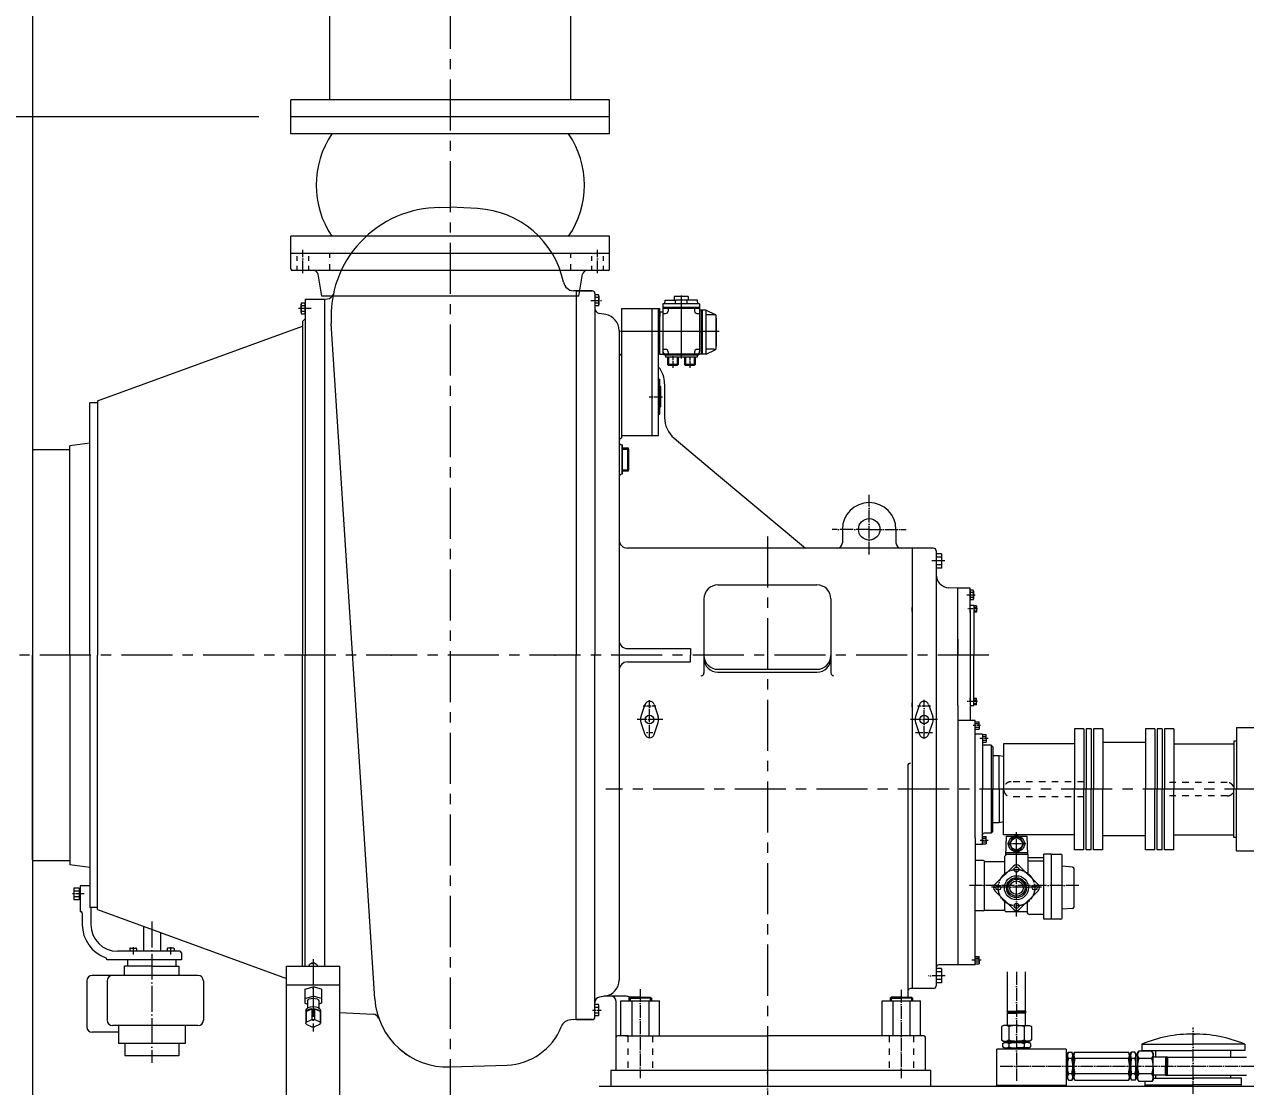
# Model space of a CAD drawing. Header units: millimetres. Extents: x 2 to 805233, y 2 to 613512.
# Drawn here: x 338268 to 396171, y 378218 to 428573 of the extents above; entities that cross this region are included whole.
import ezdxf

# ---------------------------------------------------------------- set-up
doc = ezdxf.new("R2010")
doc.units = ezdxf.units.MM
doc.header["$LTSCALE"] = 25.4
for name, pattern in [('ACAD_ISO04W100', [30, 24, -3, 0, -3]), ('CENTER', [50.8, 31.75, -6.35, 6.35, -6.35]), ('CHAIN', [0.7087, 0.4724, -0.0591, 0.1181, -0.0591]), ('EB_DASH', [6, 3, -3])]:
    doc.linetypes.add(name, pattern=pattern)
doc.layers.get('Defpoints').update_dxf_attribs({"lineweight": 5})
doc.layers.add('CAXA1', color=5, linetype='CENTER', lineweight=5)
doc.styles.add('Roman', font='arial.ttf')
doc.styles.get("Standard").update_dxf_attribs({"font": 'arial.ttf'})
doc.dimstyles.new('ISO-25', dxfattribs={"dimscale": 30, "dimtxt": 38.1, "dimasz": 38.1, "dimexe": 50.8, "dimexo": 50.8, "dimgap": 15.875, "dimtad": 1, "dimtih": 1, "dimtoh": 1, "dimdec": 1, "dimlfac": 0.03937, "dimdsep": 46, "dimtxsty": 'Standard', "dimcen": 63.5, "dimclrd": 7, "dimclre": 7, "dimclrt": 7, "dimadec": 0, "dimazin": 0, "dimtfac": 1, "dimtdec": 1, "dimtmove": 0, "dimatfit": 3, "dimfxl": 25.4, "dimlwd": 5, "dimlwe": 5, "dimarcsym": 0})

# ---------------------------------------------------------------- blocks, each defined once
blk = doc.blocks.new('*D6')
at = {"color": 7, "linetype": 'Continuous', "lineweight": 5, "transparency": 16777216}
for p, q in [((342776, 490232), (328902, 490232)), ((330426, 489089), (330426, 467094)), ((330426, 425335), (330426, 461950)), ((349380, 424192), (328902, 424192))]:
    blk.add_line(p, q, dxfattribs=at)
at = {"color": 7, "transparency": 16777216}
for points in [[(330235, 489089), (330616, 489089), (330426, 490232)], [(330235, 425335), (330616, 425335), (330426, 424192)]]:
    blk.add_solid(points, dxfattribs=at)
at = {"layer": 'Defpoints', "color": 0, "transparency": 16777216}
for p in [(344300, 490232), (330426, 424192), (350904, 424192)]:
    blk.add_point(p, dxfattribs=at)
at = {"color": 7, "lineweight": 5, "transparency": 16777216, "insert": (330426, 464522), "char_height": 4191, "attachment_point": 5, "style": 'Roman'}
blk.add_mtext('F', dxfattribs=at)

msp = doc.modelspace()

# ---------------------------------------------------------------- linework, layer by layer
at = {"color": 7, "lineweight": 5}
for p, q in [((338648.72, 441209.7), (338648.72, 365009.7)), ((352745.72, 425004.5), (352745.72, 429271.7)), ((364175.72, 425004.5), (364175.72, 429271.7)), ((366017.22, 425004.5), (350904.22, 425004.5)), ((350904.22, 424191.7), (350904.22, 425004.5)), ((366017.22, 424191.7), (366017.22, 425004.5)), ((366017.22, 424191.7), (350904.22, 424191.7)), ((350904.22, 423378.9), (350904.22, 424191.7)), ((366017.22, 424191.7), (350904.22, 424191.7)), ((366017.22, 423378.9), (366017.22, 424191.7)), ((366017.22, 423378.9), (350904.22, 423378.9)), ((357961.34, 419886.4), (358460.73, 419908.68)), ((359757.5, 419840.72), (358460.73, 419908.68)), ((366017.22, 418527.5), (350904.22, 418527.5)), ((350904.22, 417714.7), (350904.22, 418527.5)), ((366017.22, 417714.7), (366017.22, 418527.5)), ((366017.22, 417714.7), (350904.22, 417714.7)), ((350904.22, 416978.1), (350904.22, 417714.7)), ((365941.02, 417714.7), (350980.42, 417714.7)), ((366017.22, 416978.1), (366017.22, 417714.7)), ((365941.02, 416901.9), (350980.42, 416901.9)), ((352376.45, 415682.7), (352191.08, 416733.98)), ((364552.27, 415682.7), (364737.64, 416733.98)), ((364429.72, 415936.76), (364300.41, 415943.53)), ((364429.72, 415936.76), (364429.72, 398664.7)), ((364429.72, 415936.76), (365191.72, 415936.76)), ((365195.63, 415936.7), (364429.72, 415936.7)), ((365318.72, 415809.76), (365318.72, 398664.7)), ((365318.72, 415809.76), (365318.72, 415461.8)), ((365318.72, 415809.76), (365318.72, 415593.8)), ((365489.76, 415756.16), (365318.72, 415756.16)), ((351386.82, 414913.22), (351386.82, 415309.17)), ((351386.82, 415309.17), (351386.82, 414913.22)), ((351406.29, 415375.16), (351577.32, 415375.16)), ((351406.29, 415375.16), (351577.32, 415375.16)), ((351406.29, 415243.18), (351577.32, 415243.18)), ((351406.29, 415243.18), (351577.32, 415243.18)), ((351577.32, 415555.7), (352491.72, 415555.7)), ((351577.32, 415555.7), (351577.32, 398664.7)), ((351577.32, 414847.23), (351577.32, 415375.16)), ((351577.32, 414958.8), (351577.32, 415263.6)), ((364552.27, 415682.7), (352376.45, 415682.7)), ((352491.72, 415555.7), (352636.61, 415563.29)), ((352491.72, 415555.7), (352491.72, 383919.96)), ((365489.76, 415624.18), (365318.72, 415624.18)), ((365489.76, 415360.21), (365318.72, 415360.21)), ((365489.76, 415228.23), (365318.72, 415228.23)), ((365509.22, 415690.17), (365509.22, 415294.22)), ((368544.52, 415319.48), (368544.52, 413020.78)), ((370271.72, 415332.18), (368557.22, 415332.18)), ((368633.42, 415332.18), (368652.47, 415497.28)), ((368652.47, 415497.28), (369153.38, 415497.28)), ((369084.27, 415670), (369084.27, 415497.28)), ((369744.67, 415670), (369084.27, 415670)), ((369127.61, 415332.18), (369152.47, 415494.12)), ((369663.93, 415504.9), (369165.02, 415504.9)), ((370176.47, 415497.28), (369675.57, 415497.28)), ((369701.34, 415332.18), (369676.48, 415494.12)), ((369744.67, 415670), (369744.67, 415497.28)), ((370195.52, 415332.18), (370176.47, 415497.28)), ((370284.42, 415319.48), (370284.42, 413071.58)), ((351406.29, 414979.21), (351577.32, 414979.21)), ((351406.29, 414979.21), (351577.32, 414979.21)), ((351406.29, 414847.23), (351577.32, 414847.23)), ((351406.29, 414847.23), (351577.32, 414847.23)), ((351450.32, 414488.99), (351577.32, 414615.98)), ((352877.03, 414730.2), (352877.03, 414730.2)), ((365832.04, 414817.48), (365528.62, 414870.99)), ((366588.72, 410925.28), (366588.72, 415103.58)), ((366588.72, 415103.58), (368392.12, 415103.58)), ((368036.52, 409083.78), (368036.52, 415103.58)), ((368341.32, 410925.28), (368341.32, 415103.58)), ((368392.12, 414709.88), (368392.12, 415103.58)), ((368544.52, 414925.78), (368392.12, 414925.78)), ((368392.12, 414925.78), (368392.12, 414709.88)), ((368392.12, 412919.18), (368392.12, 414709.88)), ((370284.42, 415154.38), (368544.52, 415154.38)), ((370284.42, 415103.58), (368544.52, 415103.58)), ((368544.52, 414872.45), (368672.26, 414872.45)), ((368684.86, 415154.38), (368620.09, 415154.38)), ((368786.56, 415103.58), (368786.56, 414986.75)), ((368951.56, 415154.38), (368886.79, 415154.38)), ((369942.16, 415154.38), (369877.39, 415154.38)), ((370043.86, 415103.58), (370043.86, 414986.75)), ((370208.86, 415154.38), (370144.09, 415154.38)), ((370158.16, 414872.45), (370289.86, 414872.45)), ((370589.22, 415027.38), (370284.42, 415027.38)), ((370360.62, 415027.38), (370360.62, 412944.58)), ((370411.42, 415027.38), (370411.42, 412944.58)), ((370411.42, 414883.22), (370411.42, 414947.99)), ((370589.22, 415027.38), (371027.16, 414828.32)), ((370589.22, 412944.58), (370589.22, 415027.38)), ((370971.32, 414800.4), (370589.22, 414800.4)), ((371071.82, 413213.01), (371071.82, 414758.95)), ((371087.06, 414646.38), (371071.82, 414646.38)), ((371087.06, 413325.58), (371087.06, 414646.38)), ((341727.78, 410723.57), (351450.32, 414262.05)), ((351450.32, 414488.99), (351450.32, 398664.7)), ((351450.32, 414158.79), (351450.32, 414128.02)), ((354882.69, 382376.69), (352815.85, 414398.08)), ((366461.72, 414067.06), (366461.72, 406898.38)), ((368581.72, 412919.18), (368392.12, 412919.18)), ((368544.52, 413170.65), (368672.26, 413170.65)), ((368665.17, 412893.94), (368665.17, 412792.18)), ((370589.22, 412944.58), (368671.52, 412944.58)), ((370157.42, 412893.78), (368671.52, 412893.78)), ((368786.56, 413056.35), (368786.56, 412944.58)), ((370043.86, 413056.35), (370043.86, 412944.58)), ((370158.16, 413170.65), (370284.42, 413170.65)), ((370163.77, 412893.78), (370163.77, 412792.18)), ((370411.42, 413088.74), (370411.42, 413023.97)), ((370971.32, 413171.56), (370589.22, 413171.56)), ((370589.22, 412944.58), (371027.16, 413143.64)), ((371087.06, 413325.58), (371071.82, 413325.58)), ((366588.72, 412766.78), (366588.72, 412766.78)), ((370163.77, 412792.18), (368665.17, 412792.18)), ((368754.08, 412792.18), (368754.08, 412454.17)), ((368754.08, 412454.17), (368804.88, 412403.37)), ((369262.08, 412454.17), (368754.08, 412454.17)), ((369211.28, 412403.37), (368804.88, 412403.37)), ((369262.08, 412454.17), (369211.28, 412403.37)), ((369262.08, 412792.18), (369262.08, 412454.17)), ((369566.88, 412792.18), (369566.88, 412454.17)), ((369566.88, 412454.17), (369617.68, 412403.37)), ((370074.88, 412454.17), (369566.88, 412454.17)), ((370024.08, 412403.37), (369617.68, 412403.37)), ((370074.88, 412454.17), (370024.08, 412403.37)), ((370074.88, 412792.18), (370074.88, 412454.17)), ((368341.32, 411750.78), (368392.12, 411750.78)), ((368392.12, 410925.28), (368392.12, 411750.78)), ((368392.12, 411433.28), (368442.92, 411395.18)), ((368442.92, 410455.38), (368442.92, 411395.18)), ((368620.72, 411535.32), (368620.72, 409934.29)), ((341366.52, 409904.16), (341366.52, 410628.1)), ((341727.78, 410628.1), (341366.52, 410628.1)), ((341727.78, 410723.57), (341727.78, 398664.7)), ((366588.72, 408956.78), (366588.72, 410925.28)), ((368341.32, 409083.78), (368341.32, 410925.28)), ((368392.12, 410099.78), (368392.12, 410925.28)), ((368341.32, 410099.78), (368392.12, 410099.78)), ((368392.12, 410417.28), (368442.92, 410455.38)), ((341366.52, 398664.7), (341366.52, 409904.16)), ((366461.72, 408829.78), (366461.72, 408774.01)), ((366588.72, 409083.78), (368341.32, 409083.78)), ((369074.38, 408961.41), (371087.06, 407272.57)), ((338699.52, 408405.6), (338648.72, 408354.8)), ((338648.72, 408354.8), (338648.72, 398664.7)), ((340426.72, 408405.6), (338699.52, 408405.6)), ((341366.52, 408722.79), (340426.72, 408599.04)), ((340426.72, 398664.7), (340426.72, 408592.41)), ((366588.72, 408647.01), (366588.72, 407250.01)), ((366614.12, 408647.01), (366588.72, 408647.01)), ((366614.12, 408647.01), (366614.12, 407250.01)), ((366614.12, 408494.61), (366868.12, 408494.61)), ((366614.12, 408443.81), (366868.12, 408443.81)), ((366868.12, 408443.81), (366868.12, 407453.21)), ((366918.92, 408443.81), (366918.92, 407453.21)), ((366461.72, 407123.01), (366461.72, 383262.33)), ((366614.12, 407250.01), (366588.72, 407250.01)), ((366614.12, 407453.21), (366868.12, 407453.21)), ((366614.12, 407402.41), (366868.12, 407402.41)), ((371087.06, 407272.57), (375297.96, 403739.22)), ((377053.52, 404633.7), (377053.52, 403998.7)), ((379593.52, 404633.7), (379593.52, 403998.7)), ((379593.52, 404633.7), (379593.52, 403998.7)), ((381371.52, 403744.7), (366868.12, 403744.7)), ((380355.52, 403744.7), (380355.52, 382865.9)), ((381498.52, 403617.7), (381498.52, 392314.7)), ((381498.52, 403564.16), (381498.52, 403036.23)), ((381752.52, 403475.46), (381498.52, 403475.46)), ((381752.52, 403319.34), (381498.52, 403319.34)), ((381752.52, 403475.46), (381752.52, 402794.74)), ((381752.52, 402794.74), (381496.45, 402794.74)), ((381752.52, 402950.85), (381498.52, 402950.85)), ((371148.02, 402000.89), (375847.02, 402000.89)), ((382527.22, 401839.7), (382100.29, 401862.07)), ((370487.62, 401340.49), (370487.62, 397825.29)), ((376507.42, 401340.49), (376507.42, 397825.29)), ((383111.2, 401839.7), (382527.22, 401839.7)), ((382527.22, 396283.96), (382527.22, 401839.7)), ((383111.2, 400786.02), (383111.2, 401839.7)), ((383111.2, 400786.02), (383111.2, 401776.2)), ((383111.2, 401756.83), (383111.2, 401287.56)), ((383255.24, 401756.83), (383111.2, 401756.83)), ((383111.2, 401649.2), (383111.2, 401395.2)), ((383255.24, 401639.51), (383111.2, 401639.51)), ((383255.24, 401404.88), (383111.2, 401404.88)), ((383255.24, 401287.56), (383111.2, 401287.56)), ((383273.76, 401698.17), (383273.76, 401346.22)), ((380355.32, 401115.8), (380355.29, 400925.3)), ((380355.32, 400734.8), (380355.29, 400925.3)), ((383111.2, 401065.42), (383111.2, 401192.07)), ((383111.2, 401039.67), (383289, 401039.67)), ((383111.2, 400684.07), (383111.2, 400786.02)), ((383111.2, 400786.02), (383111.2, 400684.07)), ((383111.2, 400704.56), (383111.2, 395591.3)), ((383111.2, 400704.56), (383111.2, 395591.3)), ((383289, 401039.67), (383289, 398664.7)), ((383416, 401014.27), (383289, 401014.27)), ((383289, 400946.66), (383416, 400946.66)), ((383289, 400777.07), (383416, 400777.07)), ((383416, 400709.47), (383289, 400709.47)), ((383416, 401014.27), (383416, 400709.47)), ((366868.12, 398982.2), (369857.85, 398982.2)), ((369857.85, 398982.2), (369857.85, 398664.7)), ((382527.22, 399426.7), (382527.22, 398664.7)), ((338648.72, 388974.6), (338648.72, 398664.7)), ((339513.88, 398664.7), (339513.88, 398664.78)), ((340426.72, 398664.7), (340426.72, 388730.35)), ((341366.51, 398664.7), (341366.53, 387196.63)), ((341727.78, 386605.82), (341727.78, 398664.7)), ((351450.32, 383919.96), (351450.32, 398664.7)), ((351577.32, 383919.96), (351577.32, 398664.7)), ((364429.72, 381392.64), (364429.72, 398664.7)), ((365318.72, 381519.64), (365318.72, 398664.7)), ((369857.85, 398347.2), (369857.85, 398664.7)), ((382527.22, 397902.7), (382527.22, 398664.7)), ((383289, 396289.73), (383289, 398664.7)), ((366868.12, 398347.2), (369857.85, 398347.2)), ((371148.02, 398000.92), (375847.02, 398000.92)), ((371148.02, 397861.12), (375847.02, 397861.12)), ((383111.2, 396645.33), (383111.2, 396543.37)), ((383111.2, 396543.37), (383111.2, 396645.33)), ((367692.95, 396324.85), (367500.43, 395754.87)), ((368126.1, 396324.85), (368318.62, 395754.87)), ((380355.32, 396594.6), (380355.29, 396404.09)), ((380355.32, 396213.59), (380355.29, 396404.09)), ((380710.45, 396324.85), (380517.93, 395754.87)), ((381143.6, 396324.85), (381336.12, 395754.87)), ((382527.22, 396283.96), (382527.22, 392314.7)), ((383111.2, 396289.73), (383289, 396289.73)), ((383111.2, 396263.97), (383111.2, 396137.33)), ((383416, 396619.93), (383289, 396619.93)), ((383289, 396552.32), (383416, 396552.32)), ((383289, 396382.73), (383416, 396382.73)), ((383416, 396315.13), (383289, 396315.13)), ((383416, 396315.13), (383416, 396619.93)), ((367500.43, 395478.52), (367692.95, 394908.54)), ((368126.1, 394908.54), (368318.62, 395478.52)), ((380517.93, 395478.52), (380710.45, 394908.54)), ((381143.6, 394908.54), (381336.12, 395478.52)), ((382527.22, 395591.3), (383111.2, 395591.3)), ((383352.82, 395565.9), (382527.22, 395565.9)), ((383352.82, 392314.7), (383352.82, 395565.9)), ((383352.82, 395515.1), (383530.62, 395515.1)), ((383530.62, 395337.3), (383530.62, 395515.1)), ((383352.82, 395423.8), (383530.62, 395423.8)), ((383352.82, 395250.79), (383530.62, 395250.79)), ((383352.82, 395159.5), (383530.62, 395159.5)), ((383695.91, 394930.86), (383352.82, 394930.86)), ((383530.62, 395337.3), (383530.62, 395159.5)), ((383695.91, 394930.86), (383695.91, 392314.7)), ((383695.91, 394905.46), (383873.71, 394905.46)), ((383873.71, 394727.66), (383873.71, 394905.46)), ((388064.67, 395184.9), (388064.67, 392314.7)), ((388509.17, 395184.9), (388064.67, 395184.9)), ((388509.17, 395184.9), (388509.17, 392314.7)), ((388610.77, 395184.9), (388610.77, 392314.7)), ((388852.07, 395184.9), (388610.77, 395184.9)), ((388852.07, 395184.9), (388852.07, 392314.7)), ((388953.67, 395184.9), (388953.67, 392314.7)), ((389398.17, 395184.9), (388953.67, 395184.9)), ((389398.17, 395184.9), (389398.17, 392314.7)), ((391430.17, 395184.9), (391430.17, 392314.7)), ((391874.67, 395184.9), (391430.17, 395184.9)), ((391874.67, 395184.9), (391874.67, 392314.7)), ((391976.27, 395184.9), (391976.27, 392314.7)), ((392217.57, 395184.9), (391976.27, 395184.9)), ((392217.57, 395184.9), (392217.57, 392314.7)), ((392319.17, 395184.9), (392319.17, 392314.7)), ((392763.67, 395184.9), (392319.17, 395184.9)), ((392763.67, 395184.9), (392763.67, 392314.7)), ((395748.17, 395235.7), (395748.17, 392314.7)), ((395748.17, 395235.7), (397145.17, 395235.7)), ((383695.91, 394814.17), (383873.71, 394814.17)), ((383695.91, 394641.16), (383873.71, 394641.16)), ((383695.91, 394549.86), (383873.71, 394549.86)), ((384114.97, 394397.46), (383772.11, 394397.46)), ((383873.71, 394727.66), (383873.71, 394549.86)), ((384114.97, 394397.46), (384191.17, 394321.26)), ((384114.97, 394397.46), (384114.97, 390231.93)), ((384191.17, 394321.26), (384191.17, 392314.7)), ((384699.17, 394473.7), (384699.17, 392314.7)), ((388064.67, 394473.7), (384699.17, 394473.7)), ((391430.17, 394525.81), (389398.17, 394525.81)), ((392763.67, 394473.7), (395621.17, 394473.7)), ((395621.17, 394600.7), (395621.17, 392314.7)), ((395748.17, 394600.7), (395621.17, 394600.7)), ((384483.09, 393902.2), (384191.17, 393902.2)), ((384699.17, 393864.1), (384483.09, 393902.2)), ((384483.09, 392314.7), (384483.09, 393902.2)), ((380152.32, 393421.01), (380152.32, 382459.5)), ((381498.52, 392314.7), (381498.52, 382992.9)), ((382527.22, 392314.7), (382527.22, 383983.5)), ((383352.82, 390003.33), (383352.82, 392314.7)), ((383695.91, 389698.53), (383695.91, 392314.7)), ((384191.17, 390308.13), (384191.17, 392314.7)), ((384483.09, 392314.7), (384483.09, 390727.2)), ((384699.17, 390155.7), (384699.17, 392314.7)), ((388064.67, 389444.5), (388064.67, 392314.7)), ((388509.17, 389444.5), (388509.17, 392314.7)), ((388610.77, 389444.5), (388610.77, 392314.7)), ((388852.07, 389444.5), (388852.07, 392314.7)), ((388953.67, 389444.5), (388953.67, 392314.7)), ((389398.17, 389444.5), (389398.17, 392314.7)), ((391430.17, 389444.5), (391430.17, 392314.7)), ((391874.67, 389444.5), (391874.67, 392314.7)), ((391976.27, 389444.5), (391976.27, 392314.7)), ((392217.57, 389444.5), (392217.57, 392314.7)), ((392319.17, 389444.5), (392319.17, 392314.7)), ((392763.67, 389444.5), (392763.67, 392314.7)), ((395621.17, 390028.7), (395621.17, 392314.7)), ((395748.17, 389393.7), (395748.17, 392314.7)), ((384114.97, 390231.93), (384191.17, 390308.13)), ((384483.09, 390727.2), (384191.17, 390727.2)), ((384699.17, 390765.3), (384483.09, 390727.2)), ((383352.82, 390003.33), (383352.82, 387742.7)), ((383352.82, 390003.33), (383352.82, 389114.3)), ((383695.91, 389698.53), (383352.82, 389698.53)), ((383695.91, 389698.53), (383352.82, 389698.53)), ((383695.91, 390079.53), (383873.71, 390079.53)), ((383695.91, 389988.23), (383873.71, 389988.23)), ((383695.91, 389815.23), (383873.71, 389815.23)), ((383695.91, 389723.93), (383873.71, 389723.93)), ((384114.97, 390231.93), (383772.11, 390231.93)), ((383873.71, 389901.73), (383873.71, 390079.53)), ((383873.71, 389901.73), (383873.71, 389723.93)), ((388064.67, 390155.7), (384699.17, 390155.7)), ((384817.46, 390082.42), (384785.16, 389161.96)), ((384817.46, 390082.42), (385178.63, 390082.42)), ((385132.65, 390029.08), (384956.67, 389724.28)), ((384956.67, 389724.28), (385132.65, 389419.48)), ((385484.6, 390029.08), (385132.65, 390029.08)), ((385438.61, 390082.42), (385799.78, 390082.42)), ((385660.57, 389724.28), (385484.6, 390029.08)), ((385484.6, 389419.48), (385660.57, 389724.28)), ((385799.78, 390082.42), (385830.18, 389216.28)), ((391430.17, 390103.59), (389398.17, 390103.59)), ((392763.67, 390155.7), (395621.17, 390155.7)), ((395748.17, 390028.7), (395621.17, 390028.7)), ((384750.18, 388255.55), (384750.18, 389147.47)), ((385827.5, 389292.57), (384789.74, 389292.57)), ((385867.07, 389216.28), (384789.74, 389216.28)), ((385132.65, 389419.48), (385484.6, 389419.48)), ((385867.07, 388255.55), (385867.07, 389216.28)), ((386605.7, 386155.63), (386605.7, 389231.57)), ((386972.47, 389231.57), (386605.7, 389231.57)), ((386972.47, 389231.57), (387418.5, 389231.57)), ((386972.47, 386155.63), (386972.47, 389231.57)), ((387469.3, 386206.43), (387469.3, 389180.77)), ((388509.17, 389444.5), (388064.67, 389444.5)), ((388852.07, 389444.5), (388610.77, 389444.5)), ((389398.17, 389444.5), (388953.67, 389444.5)), ((391874.67, 389444.5), (391430.17, 389444.5)), ((392217.57, 389444.5), (391976.27, 389444.5)), ((392763.67, 389444.5), (392319.17, 389444.5)), ((395748.17, 389393.7), (397145.17, 389393.7)), ((338699.52, 388923.8), (338648.72, 388974.6)), ((340426.72, 388923.8), (338699.52, 388923.8)), ((341366.52, 388606.6), (340426.72, 388730.35)), ((383733.82, 388936.88), (383352.82, 388936.88)), ((383784.62, 388886.08), (384750.18, 388886.08)), ((383784.62, 386600.08), (383784.62, 388886.08)), ((384284.87, 387790.24), (385164.94, 388670.31)), ((385452.31, 388670.31), (386332.37, 387790.24)), ((385867.07, 389081.91), (386605.7, 389081.91)), ((386605.7, 388910.32), (385867.07, 388910.32)), ((387968.06, 388626.72), (387469.3, 388660.43)), ((388039.12, 386737.34), (388039.12, 388550.7)), ((383784.62, 386600.08), (383784.62, 388174.53)), ((340604.52, 387628.42), (340604.52, 387069.62)), ((340858.52, 387628.42), (340604.52, 387628.42)), ((340858.52, 387485.29), (340604.52, 387485.29)), ((340858.52, 387628.42), (340858.52, 387069.62)), ((340858.52, 387593.22), (340909.32, 387593.22)), ((340909.32, 387335.63), (340858.52, 387380.74)), ((340909.33, 387730.04), (340909.32, 386510.8)), ((341366.52, 387730.03), (340909.32, 387730.04)), ((383352.82, 383983.5), (383352.82, 387742.7)), ((385164.94, 386622.81), (384284.87, 387502.88)), ((385452.31, 386622.81), (386332.37, 387502.88)), ((340858.52, 387212.75), (340604.52, 387212.75)), ((340858.52, 387069.62), (340604.52, 387069.62)), ((340909.32, 387316.35), (340858.52, 387361.47)), ((340858.52, 387104.81), (340909.32, 387104.81)), ((341366.53, 387196.63), (341366.52, 386701.3)), ((384750.18, 386577.22), (384750.18, 387037.57)), ((385811.88, 386982.39), (385811.88, 386501.02)), ((340909.32, 386510.8), (340909.32, 386510.8)), ((340909.32, 386510.8), (340934.72, 386510.8)), ((341010.92, 386434.6), (341010.92, 385901.2)), ((341727.78, 386701.3), (341366.52, 386701.3)), ((341417.32, 386701.3), (341417.32, 385901.2)), ((341727.78, 386605.82), (350688.32, 383344.67)), ((383733.82, 386549.28), (383352.82, 386549.28)), ((383733.82, 386549.28), (383352.82, 386549.28)), ((383784.62, 386587.38), (384689.03, 386587.38)), ((385811.88, 386501.02), (384826.38, 386501.02)), ((386605.7, 386374.02), (385938.88, 386374.02)), ((387968.06, 386661.32), (387469.3, 386627.61)), ((343906.52, 385812.88), (343906.52, 384631.2)), ((386972.47, 386155.63), (386605.7, 386155.63)), ((387418.5, 386155.63), (386972.47, 386155.63)), ((344719.32, 385517.06), (344719.32, 384631.2)), ((343423.92, 384631.2), (342687.32, 384631.2)), ((343265.17, 384758.2), (343265.17, 384631.2)), ((343290.57, 384783.6), (343557.27, 384783.6)), ((344312.92, 384631.2), (343423.92, 384631.2)), ((343582.67, 384758.2), (343582.67, 384631.2)), ((345201.92, 384631.2), (344312.92, 384631.2)), ((345043.17, 384758.2), (345043.17, 384631.2)), ((345335.27, 384783.6), (345068.57, 384783.6)), ((345633.69, 384631.2), (345201.92, 384631.2)), ((345360.67, 384758.2), (345360.67, 384631.2)), ((345709.89, 384555), (345709.89, 384224.8)), ((342179.32, 384248.83), (342179.32, 384224.8)), ((344312.92, 384224.8), (342179.32, 384224.8)), ((343017.52, 383488.2), (343017.52, 383920)), ((344312.92, 383920), (343017.52, 383920)), ((343169.92, 383920), (343169.92, 384224.8)), ((345709.89, 384224.8), (344312.92, 384224.8)), ((344312.92, 383920), (345608.32, 383920)), ((345455.92, 383920), (345455.92, 384224.8)), ((345608.32, 383488.2), (345608.32, 383920)), ((350688.32, 372375.7), (350688.32, 383919.96)), ((350688.32, 383919.96), (353228.32, 383919.96)), ((351767.82, 383967.76), (351767.82, 383919.96)), ((352148.82, 383967.76), (352148.82, 383919.96)), ((353228.32, 372375.7), (353228.32, 383919.96)), ((383352.82, 383983.5), (381625.52, 383983.5)), ((383352.82, 384389.9), (383530.62, 384389.9)), ((383352.82, 384298.6), (383530.62, 384298.6)), ((383352.82, 384125.59), (383530.62, 384125.59)), ((383352.82, 384034.3), (383530.62, 384034.3)), ((383530.62, 384212.1), (383530.62, 384389.9)), ((383530.62, 384212.1), (383530.62, 384034.3)), ((346497.32, 383488.2), (341480.82, 383488.2)), ((381752.52, 383815.86), (381498.52, 383815.86)), ((381752.52, 383659.74), (381498.52, 383659.74)), ((381752.52, 383815.86), (381752.52, 383135.14)), ((384877.71, 381798.41), (384877.67, 383655.75)), ((385739.76, 381798.42), (385739.76, 383655.76)), ((341226.82, 383234.2), (341226.82, 381043.31)), ((342188.45, 383234.2), (342188.45, 381362.06)), ((346751.32, 383234.2), (346751.32, 381362.06)), ((350688.32, 383040.08), (353228.32, 383040.08)), ((351562.34, 382836.88), (351958.32, 382951.18)), ((351562.34, 382836.88), (351562.34, 382168.34)), ((352354.31, 382836.88), (351958.32, 382951.18)), ((351958.32, 382951.18), (351958.32, 382511.24)), ((352354.31, 382836.88), (352354.31, 382168.34)), ((381371.52, 382865.9), (380279.32, 382865.9)), ((381752.52, 383135.14), (381496.45, 383135.14)), ((381752.52, 383291.25), (381498.52, 383291.25)), ((351562.34, 382396.94), (351958.32, 382511.24)), ((351562.34, 382168.34), (351696.51, 382129.61)), ((351696.51, 382282.64), (351696.51, 381953.41)), ((352354.31, 382396.94), (351958.32, 382511.24)), ((352220.14, 382282.64), (352220.14, 381953.41)), ((352354.31, 382168.34), (352220.14, 382129.61)), ((365832.04, 382511.91), (365528.62, 382458.41)), ((365822.9, 382510.3), (365528.62, 382458.41)), ((366766.52, 382510.3), (365822.9, 382510.3)), ((366322.02, 378979.7), (366322.02, 382256.3)), ((366550.62, 382281.7), (368379.42, 382281.7)), ((366550.62, 380630.7), (366550.62, 382281.7)), ((366990.04, 382459.5), (366931.62, 382412.76)), ((366931.62, 382412.76), (366931.62, 382281.7)), ((366931.62, 382412.76), (367465.02, 382412.76)), ((367465.02, 382459.5), (366990.04, 382459.5)), ((366990.04, 382412.76), (366990.04, 382281.7)), ((367061.73, 382281.7), (367061.73, 380630.7)), ((367465.02, 382459.5), (367940, 382459.5)), ((367998.42, 382412.76), (367465.02, 382412.76)), ((367868.32, 382281.7), (367868.32, 380630.7)), ((367940, 382459.5), (367998.42, 382412.76)), ((367940, 382412.76), (367940, 382281.7)), ((367998.42, 382412.76), (367998.42, 382281.7)), ((368379.42, 380630.7), (368379.42, 382281.7)), ((378933.12, 382281.7), (380761.92, 382281.7)), ((378933.12, 380630.7), (378933.12, 382281.7)), ((379372.54, 382459.5), (379314.12, 382412.76)), ((379314.12, 382412.76), (379314.12, 382281.7)), ((379314.12, 382412.76), (379847.52, 382412.76)), ((379847.52, 382459.5), (379372.54, 382459.5)), ((379372.54, 382412.76), (379372.54, 382281.7)), ((379444.23, 382281.7), (379444.23, 380630.7)), ((379847.52, 382459.5), (380322.5, 382459.5)), ((380380.92, 382412.76), (379847.52, 382412.76)), ((380250.82, 382281.7), (380250.82, 380630.7)), ((380322.5, 382459.5), (380380.92, 382412.76)), ((380322.5, 382412.76), (380322.5, 382281.7)), ((380380.92, 382412.76), (380380.92, 382281.7)), ((380761.92, 380630.7), (380761.92, 382281.7)), ((351615.42, 381842.7), (351615.42, 381226.78)), ((351627.26, 381777.37), (351901.43, 381901.79)), ((351627.26, 381777.37), (351627.26, 381271.44)), ((351901.43, 381901.79), (351901.43, 381395.85)), ((352015.22, 381901.79), (352015.22, 381395.85)), ((352289.39, 381777.37), (352015.22, 381901.79)), ((352289.39, 381777.37), (352289.39, 381271.44)), ((352301.22, 381842.7), (352301.22, 381226.78)), ((353228.32, 381735.09), (354801.81, 381652.63)), ((365489.76, 382101.16), (365318.72, 382101.16)), ((365489.76, 381969.18), (365318.72, 381969.18)), ((365318.72, 381519.64), (365318.72, 381867.6)), ((365318.72, 381519.64), (365318.72, 381735.6)), ((365489.76, 381705.21), (365318.72, 381705.21)), ((365509.22, 381639.22), (365509.22, 382035.17)), ((384877.71, 381798.41), (385308.74, 381798.42)), ((384964.36, 381748.28), (384877.71, 381798.41)), ((384964.36, 381748.29), (384877.71, 381698.17)), ((384878.01, 381114.12), (384877.71, 381698.21)), ((384877.71, 381698.17), (384877.71, 381698.21)), ((384877.71, 381698.17), (385308.73, 381698.17)), ((384964.36, 381748.29), (385308.74, 381748.3)), ((384964.36, 381748.28), (385308.74, 381748.3)), ((385653.12, 381748.3), (385308.73, 381748.3)), ((385653.12, 381748.29), (385308.73, 381748.3)), ((385739.76, 381798.42), (385308.74, 381798.42)), ((385739.76, 381698.17), (385308.75, 381698.17)), ((385653.12, 381748.29), (385739.76, 381798.42)), ((385653.12, 381748.3), (385739.76, 381698.17)), ((385739.48, 381114.13), (385739.76, 381698.21)), ((385739.76, 381698.17), (385739.76, 381698.21)), ((346497.32, 381108.06), (342442.45, 381108.06)), ((342732.33, 381108.06), (342732.33, 380256.82)), ((345893.52, 381108.06), (345893.52, 380256.82)), ((351627.26, 381271.44), (351901.43, 381395.85)), ((351627.26, 381182.12), (351901.43, 381057.71)), ((352289.39, 381271.44), (352015.22, 381395.85)), ((352289.39, 381182.12), (352015.22, 381057.71)), ((364429.72, 381392.64), (364169.2, 381378.98)), ((365195.63, 381392.7), (364429.72, 381392.7)), ((364429.72, 381392.64), (365191.72, 381392.64)), ((365489.76, 381573.23), (365318.72, 381573.23)), ((384590.89, 381058.77), (384590.34, 380433.37)), ((384590.89, 381058.77), (384590.34, 380433.37)), ((384687.24, 381114.29), (384590.89, 381058.77)), ((384687.24, 381114.29), (384590.89, 381058.77)), ((385309.75, 381113.74), (384687.24, 381114.29)), ((385309.75, 381113.74), (384687.24, 381114.29)), ((384950.3, 381058.46), (384949.75, 380433.06)), ((384950.3, 381058.46), (384949.75, 380433.06)), ((385307.73, 381113.74), (385930.25, 381114.3)), ((385307.73, 381113.74), (385930.25, 381114.3)), ((385667.19, 381058.46), (385667.75, 380433.06)), ((385667.19, 381058.46), (385667.75, 380433.06)), ((385930.25, 381114.3), (386026.6, 381058.79)), ((385930.25, 381114.3), (386026.6, 381058.79)), ((386026.6, 381058.79), (386027.16, 380433.39)), ((386026.6, 381058.79), (386027.16, 380433.39)), ((342732.33, 380789.31), (341480.82, 380789.31)), ((366893.52, 380630.7), (366398.22, 380630.7)), ((366766.52, 380630.7), (373497.52, 380630.7)), ((380634.68, 380630.7), (373497.52, 380630.7)), ((380914.32, 380630.7), (380406.32, 380630.7)), ((380990.52, 378979.7), (380990.52, 380554.5)), ((393690.77, 380706.9), (393775.56, 380706.9)), ((345893.52, 380256.82), (342732.33, 380256.82)), ((343036.17, 380256.82), (343036.17, 379678.2)), ((345589.68, 380256.82), (345589.68, 379678.2)), ((387670.97, 379995.7), (384368.97, 379995.7)), ((384368.97, 378217.7), (384368.97, 379995.7)), ((384617.78, 380416.53), (384686.59, 380377.69)), ((384640.96, 380252.16), (384724.82, 380300.48)), ((384640.96, 380252.16), (384640.96, 380094.8)), ((384724.82, 380046.48), (384640.96, 380094.8)), ((384686.59, 380377.69), (385309.11, 380377.14)), ((384686.59, 380377.69), (385309.11, 380377.14)), ((384724.82, 380300.48), (385308.72, 380300.5)), ((384724.82, 380046.48), (385308.73, 380046.5)), ((384775.35, 379995.69), (384775.35, 380046.49)), ((384813.81, 380377.58), (384813.72, 380300.49)), ((384813.81, 380377.58), (384813.72, 380300.49)), ((384949.57, 380249.88), (384949.57, 380097.1)), ((385930.91, 380377.7), (385308.39, 380377.14)), ((385930.91, 380377.7), (385308.39, 380377.14)), ((385892.69, 380300.5), (385308.78, 380300.5)), ((385892.69, 380046.5), (385308.78, 380046.5)), ((385667.94, 380249.89), (385667.94, 380097.11)), ((385803.69, 380377.59), (385803.78, 380300.5)), ((385803.69, 380377.59), (385803.78, 380300.5)), ((385842.16, 379995.7), (385842.16, 380046.5)), ((385976.55, 380252.18), (385892.69, 380300.5)), ((385892.69, 380046.5), (385976.55, 380094.82)), ((385999.73, 380416.55), (385930.91, 380377.7)), ((385976.55, 380252.18), (385976.55, 380094.82)), ((387670.97, 379995.7), (387670.97, 378230.4)), ((387721.77, 379767.01), (387770.16, 379850.83)), ((387770.16, 379850.83), (387927.38, 379850.83)), ((387975.77, 379767.01), (387927.38, 379850.83)), ((388026.57, 379767.01), (388074.96, 379850.83)), ((388074.96, 379850.83), (390620.49, 379850.83)), ((390668.88, 379767.01), (390620.49, 379850.83)), ((390719.68, 379767.01), (390768.07, 379850.83)), ((390925.29, 379850.83), (390768.07, 379850.83)), ((390973.68, 379767.01), (390925.29, 379850.83)), ((391049.88, 379805.33), (391105.48, 379901.63)), ((391730.88, 379901.63), (391105.48, 379901.63)), ((391249.28, 380230.87), (391249.28, 379920.62)), ((391249.28, 380230.87), (393690.77, 380230.87)), ((391249.28, 379920.62), (393690.77, 379920.62)), ((391786.48, 379805.33), (391730.88, 379901.63)), ((391912.77, 379614.7), (391912.77, 379920.62)), ((396132.26, 380230.87), (393690.77, 380230.87)), ((396132.26, 379920.62), (393690.77, 379920.62)), ((395468.77, 379614.7), (395468.77, 379920.62)), ((396132.26, 380230.87), (396132.26, 379920.62)), ((345589.68, 379678.2), (343036.17, 379678.2)), ((387670.97, 379716.12), (387721.77, 379716.12)), ((387721.77, 379182.72), (387721.77, 379767.01)), ((387927.38, 379542.22), (387770.16, 379542.22)), ((387975.06, 379716.12), (388026.57, 379716.12)), ((387975.77, 379182.72), (387975.77, 379767.01)), ((387975.77, 379678.11), (387975.77, 379767.01)), ((387975.77, 379767.01), (387975.77, 379182.81)), ((387975.77, 379182.72), (387975.77, 379767.01)), ((388026.57, 379182.81), (388026.57, 379767.01)), ((388026.57, 379767.01), (388026.57, 379601.91)), ((388026.57, 379182.72), (388026.57, 379767.01)), ((390620.49, 379542.22), (388074.96, 379542.22)), ((390668.88, 379182.72), (390668.88, 379767.01)), ((390668.88, 379767.01), (390668.88, 379182.81)), ((390668.88, 379678.11), (390668.88, 379767.01)), ((390668.88, 379716.12), (390720.39, 379716.12)), ((390668.88, 379182.72), (390668.88, 379716.12)), ((390719.68, 379767.01), (390719.68, 379601.91)), ((390719.68, 379182.81), (390719.68, 379767.01)), ((390925.29, 379542.22), (390768.07, 379542.22)), ((390973.68, 379182.72), (390973.68, 379767.01)), ((390973.68, 379678.11), (390973.68, 379767.01)), ((390973.68, 379767.01), (390973.68, 379182.81)), ((391049.88, 379678.11), (390973.68, 379678.11)), ((391049.88, 379678.11), (391049.88, 379805.33)), ((391049.88, 379805.33), (391049.88, 379182.81)), ((391730.88, 379542.22), (391105.48, 379542.22)), ((391786.48, 379805.33), (391786.48, 379614.61)), ((391786.48, 379182.81), (391786.48, 379805.33)), ((392370.15, 379614.7), (391786.48, 379614.7)), ((392421.48, 379525.8), (392370.15, 379614.7)), ((392370.15, 379614.7), (392370.15, 379182.99)), ((392421.48, 379525.8), (392472.81, 379614.7)), ((392421.48, 379183.16), (392421.48, 379525.8)), ((392472.81, 379614.7), (396209.38, 379614.7)), ((392472.81, 379614.7), (392472.81, 379182.99)), ((358460.72, 379147.27), (361151.69, 379238.49)), ((358460.72, 379147.27), (361151.69, 379238.49)), ((381244.52, 378979.7), (366068.02, 378979.7)), ((366068.02, 378979.7), (366068.02, 378217.7)), ((380990.52, 378979.7), (366322.02, 378979.7)), ((381244.52, 378217.7), (381244.52, 378979.7)), ((387721.77, 379183.07), (387721.77, 378598.78)), ((387927.38, 378823.57), (387770.16, 378823.57)), ((387975.77, 379183.07), (387975.77, 378598.78)), ((387975.77, 379183.07), (387975.77, 378598.78)), ((387975.77, 378598.78), (387975.77, 379182.98)), ((387975.77, 378687.68), (387975.77, 378598.78)), ((388026.57, 379183.07), (388026.57, 378598.78)), ((388026.57, 379182.98), (388026.57, 378598.78)), ((388026.57, 378598.78), (388026.57, 378763.88)), ((390620.49, 378823.57), (388074.96, 378823.57)), ((390668.88, 379183.07), (390668.88, 378598.78)), ((390668.88, 379183.07), (390668.88, 378649.67)), ((390668.88, 378598.78), (390668.88, 379182.98)), ((390668.88, 378687.68), (390668.88, 378598.78)), ((390719.68, 379182.98), (390719.68, 378598.78)), ((390719.68, 378598.78), (390719.68, 378763.88)), ((390925.29, 378823.57), (390768.07, 378823.57)), ((390973.68, 379183.07), (390973.68, 378598.78)), ((390973.68, 378598.78), (390973.68, 379182.98)), ((391049.88, 378687.68), (390973.68, 378687.68)), ((390973.68, 378687.68), (390973.68, 378598.78)), ((391049.88, 378560.46), (391049.88, 379182.98)), ((391049.88, 378687.68), (391049.88, 378560.46)), ((391730.88, 378823.57), (391105.48, 378823.57)), ((391786.48, 379182.98), (391786.48, 378560.46)), ((391786.48, 378560.46), (391786.48, 378751.18)), ((392370.15, 378751.1), (391786.48, 378751.1)), ((391912.77, 378608.64), (391912.77, 378751.1)), ((392370.15, 378751.1), (392370.15, 379182.81)), ((392421.48, 378840), (392370.15, 378751.1)), ((392421.48, 379182.63), (392421.48, 378840)), ((392421.48, 378840), (392472.81, 378751.1)), ((392472.81, 378751.1), (392472.81, 379182.81)), ((392472.81, 378751.1), (396209.38, 378751.1)), ((395468.77, 378608.64), (395468.77, 378751.1)), ((381244.52, 378217.7), (365520.96, 378217.7)), ((442611.17, 378217.7), (381244.52, 378217.7)), ((387670.97, 378268.5), (384368.97, 378268.5)), ((387670.97, 378649.67), (387721.77, 378649.67)), ((387721.77, 378598.78), (387770.16, 378514.96)), ((387770.16, 378514.96), (387927.38, 378514.96)), ((387975.77, 378598.78), (387927.38, 378514.96)), ((387975.06, 378649.67), (388026.57, 378649.67)), ((388026.57, 378598.78), (388074.96, 378514.96)), ((388074.96, 378514.96), (390620.49, 378514.96)), ((390668.88, 378598.78), (390620.49, 378514.96)), ((390668.88, 378649.67), (390720.39, 378649.67)), ((390719.68, 378598.78), (390768.07, 378514.96)), ((390925.29, 378514.96), (390768.07, 378514.96)), ((390973.68, 378598.78), (390925.29, 378514.96)), ((391049.88, 378560.46), (391105.48, 378464.16)), ((391730.88, 378464.16), (391105.48, 378464.16)), ((391404.77, 378217.7), (391404.77, 378464.16)), ((391404.77, 378307.09), (393690.77, 378307.09)), ((391786.48, 378560.46), (391730.88, 378464.16)), ((391786.48, 378608.64), (393690.77, 378608.64)), ((395976.77, 378608.64), (393690.77, 378608.64)), ((395976.77, 378307.09), (393690.77, 378307.09)), ((395976.77, 378217.7), (395976.77, 378608.64))]:
    msp.add_line(p, q, dxfattribs=at)
at = {"color": 7, "linetype": 'EB_DASH', "lineweight": 5, "ltscale": 3}
for p, q in [((351196.32, 416901.9), (351196.32, 417714.7)), ((351755.12, 416901.9), (351755.12, 417714.7)), ((365166.32, 416901.9), (365166.32, 417714.7)), ((365725.12, 416901.9), (365725.12, 417714.7))]:
    msp.add_line(p, q, dxfattribs=at)
at = {"color": 7, "linetype": 'ACAD_ISO04W100', "lineweight": 5}
for p, q in [((351475.72, 416775.38), (351475.72, 417886.32)), ((365445.72, 416775.38), (365445.72, 417886.32)), ((351856.8, 415111.2), (351259.63, 415111.2)), ((378323.52, 403436.95), (378323.52, 406271.77)), ((378323.52, 404633.7), (376563.56, 404633.7)), ((378323.52, 404633.7), (380083.49, 404633.7)), ((381911.17, 403135.1), (381264.64, 403135.1)), ((367909.53, 394753.1), (367909.53, 396537.16)), ((380927.02, 394698.51), (380927.02, 396556.5)), ((368546.65, 395616.7), (367326.05, 395616.7)), ((381564.15, 395622.36), (380288.41, 395622.36)), ((385308.62, 386286.26), (385308.62, 390282.75)), ((388261.78, 387742.7), (383045.31, 387742.7)), ((386495.24, 387666.5), (384116.83, 387666.5)), ((383633.97, 384212.1), (383187.9, 384212.1)), ((381921.07, 383475.5), (381135.92, 383475.5)), ((385308.72, 383650.95), (385308.77, 378484.07)), ((367465.02, 382841.42), (367465.02, 378611.33)), ((379847.52, 382797), (379847.52, 378611.33)), ((393690.77, 377877.38), (393690.77, 381021.82)), ((373497.52, 379555.41), (373497.52, 376543.12)), ((384529.89, 379182.9), (445151.17, 379182.9))]:
    msp.add_line(p, q, dxfattribs=at)
at = {"color": 7, "linetype": 'EB_DASH', "lineweight": 5, "ltscale": 4}
for p, q in [((352745.72, 416901.9), (352745.72, 417714.7)), ((364175.72, 416901.9), (364175.72, 417714.7)), ((388509.17, 392670.3), (385054.77, 392670.3)), ((395303.67, 392632.2), (392319.17, 392632.2)), ((388509.17, 391959.1), (385054.77, 391959.1)), ((395303.67, 391997.2), (392319.17, 391997.2)), ((366880.82, 380630.7), (366880.82, 378979.7)), ((368049.22, 380630.7), (368049.22, 378979.7)), ((379263.32, 380630.7), (379263.32, 378979.7)), ((380431.72, 380630.7), (380431.72, 378979.7))]:
    msp.add_line(p, q, dxfattribs=at)
at = {"color": 7, "linetype": 'ACAD_ISO04W100', "lineweight": 5, "ltscale": 0.3}
for p, q in [((365124.37, 415492.2), (365636.42, 415492.2)), ((369008.07, 412838.9), (369008.07, 412296.11)), ((369820.88, 412830.51), (369820.88, 412300.3)), ((367889.2, 410925.28), (368525.15, 410925.28)), ((383349.96, 401522.2), (382953.65, 401522.2)), ((383466.93, 400861.87), (383002.14, 400861.87)), ((368214.33, 396251.7), (367604.73, 396251.7)), ((381231.82, 396251.7), (380622.22, 396251.7)), ((383466.93, 396467.53), (382974.94, 396467.53)), ((368061.93, 394981.7), (367757.13, 394981.7)), ((381327.42, 394981.7), (380525.73, 394981.7)), ((383606.32, 395337.3), (383247.03, 395337.3)), ((383562.88, 394727.66), (383969.54, 394727.66)), ((383586.41, 389901.73), (383969.54, 389901.73)), ((385751.97, 389724.28), (384866.81, 389724.28)), ((341095.12, 387349.02), (340550.32, 387349.02)), ((343423.92, 384828.27), (343423.92, 384481.95)), ((345201.92, 384828.27), (345201.92, 384481.95)), ((365200.77, 381837.2), (365636.42, 381837.2))]:
    msp.add_line(p, q, dxfattribs=at)
at = {"color": 7, "linetype": 'CHAIN', "lineweight": 5, "ltscale": 10}
for p, q in [((369414.47, 415729.73), (369414.47, 412729.93)), ((371202.32, 414011.38), (366525.84, 414011.38))]:
    msp.add_line(p, q, dxfattribs=at)
at = {"color": 7, "linetype": 'Continuous', "lineweight": 5}
for p, q in [((368804.88, 412792.18), (368804.88, 412454.17)), ((369211.28, 412792.18), (369211.28, 412454.17)), ((369617.68, 412792.18), (369617.68, 412454.17)), ((370024.08, 412792.18), (370024.08, 412454.17))]:
    msp.add_line(p, q, dxfattribs=at)
at = {"color": 7, "linetype": 'ACAD_ISO04W100', "lineweight": 5, "ltscale": 2}
for p, q in [((344312.92, 386036.19), (344312.92, 379343.93)), ((351958.32, 384259.8), (351958.32, 380825.63))]:
    msp.add_line(p, q, dxfattribs=at)
at = {"color": 7, "lineweight": 5}
for centre, radius in [((378323.52, 404633.7), 508), ((367909.53, 395616.7), 203.2), ((380927.02, 395616.7), 203.2), ((385308.62, 389724.28), 381), ((385308.62, 389724.28), 279.4), ((385308.62, 388507.62), 114.3), ((385307.37, 387644.02), 571.5), ((385308.62, 387644.02), 472.44), ((385308.62, 387646.56), 406.4), ((385308.62, 387646.56), 317.5), ((384447.56, 387646.56), 114.3), ((386169.68, 387646.56), 114.3), ((385308.62, 386785.5), 114.3)]:
    msp.add_circle(centre, radius, dxfattribs=at)
at = {"color": 7, "linetype": 'ACAD_ISO04W100', "lineweight": 5}
msp.add_circle((385308.62, 387644.02), 863.6, dxfattribs=at)
at = {"color": 7, "lineweight": 5}
for centre, radius, start, end in [((356396.41, 420953.2), 4297.84, 145.6393673, 214.3606327), ((360525.04, 420953.2), 4297.84, 325.6393673, 34.3606327), ((357961.34, 414730.2), 5156.2, 89.9999939, 183.6930736), ((359527.52, 415452.54), 4394.2, 11.7500149, 87.0000006), ((350980.42, 416978.1), 76.2, 180, 270), ((365941.02, 416978.1), 76.2, 270, 0), ((351990.97, 416698.7), 203.2, 10, 90), ((364327, 416450.84), 508, 191.7500149, 267), ((364937.75, 416698.7), 203.2, 90, 170), ((352620.66, 415867.67), 304.8, 272.9999995, 347.9505539), ((365191.72, 415809.76), 127, 0, 90), ((365387.63, 415690.17), 121.6, 327.1327678, 32.8672322), ((351508.42, 415309.17), 121.6, 147.1327678, 212.8672322), ((351508.42, 415309.17), 121.6, 147.1327678, 212.8672322), ((351844.02, 415111.2), 457.2, 163.2213451, 196.7786549), ((351844.02, 415111.2), 457.2, 163.2213451, 196.7786549), ((365052.02, 415492.2), 457.2, 343.2213451, 16.7786549), ((365387.63, 415294.22), 121.6, 327.1327678, 32.8672322), ((368557.22, 415319.48), 12.7, 90, 180), ((369165.02, 415492.2), 12.7, 90, 171.2712735), ((369663.93, 415492.2), 12.7, 8.7287265, 90), ((370271.72, 415319.48), 12.7, 0, 90), ((351508.42, 414913.22), 121.6, 147.1327678, 212.8672322), ((351508.42, 414913.22), 121.6, 147.1327678, 212.8672322), ((365572.72, 415121.13), 254, 180, 260), ((365699.72, 414067.06), 762, 0, 80), ((368672.26, 414986.75), 114.3, 270, 0), ((370158.16, 414986.75), 114.3, 180, 270), ((370971.32, 414825.8), 25.4, 270, 65.5560454), ((370995.62, 414758.95), 76.2, 0, 65.5560452), ((366588.72, 413020.78), 127, 180, 270), ((368671.52, 413071.58), 127, 180, 270), ((368671.52, 413020.78), 127, 180, 270), ((368672.26, 413056.35), 114.3, 0, 90), ((370158.16, 413056.35), 114.3, 90, 180), ((370157.42, 413071.58), 127, 270, 0), ((370157.42, 413020.78), 127, 270, 323.1301024), ((370971.32, 413146.16), 25.4, 294.4439546, 90), ((370995.62, 413213.01), 76.2, 294.4439548, 0), ((367350.72, 411535.32), 1270, 359.9999919, 38.7394246), ((369890.72, 409934.29), 1270, 180, 230), ((366588.72, 408829.78), 127, 90, 180), ((366588.72, 408774.01), 127, 180, 270), ((366868.12, 408443.81), 50.8, 0, 90), ((366588.72, 407123.01), 127, 90, 180), ((366868.12, 407453.21), 50.8, 270, 0), ((378323.52, 404633.7), 1270, 0, 180), ((366868.12, 404151.1), 406.4, 180, 270), ((376799.52, 403998.7), 254, 270, 0), ((379847.52, 403998.7), 254, 180, 270), ((379847.52, 403998.7), 254, 180, 270), ((381371.52, 403617.7), 127, 0, 90), ((382133.52, 402496.2), 635, 180, 267), ((371148.02, 401340.49), 660.4, 90, 180), ((375847.02, 401340.49), 660.4, 0, 90), ((383171.56, 401698.17), 102.19, 324.9699643, 35.0300357), ((382892.76, 401522.2), 381, 342.0660667, 17.9339333), ((383171.56, 401346.22), 102.19, 324.9699643, 35.0300357), ((366868.12, 399388.6), 406.4, 180, 270), ((371148.02, 398661.32), 660.4, 180, 270), ((371148.02, 398521.52), 660.4, 180, 270), ((375847.02, 398661.32), 660.4, 270, 0), ((375847.02, 398521.52), 660.4, 270, 0), ((366868.12, 397940.8), 406.4, 90, 180), ((370360.62, 397825.29), 127, 270, 0), ((376634.42, 397825.29), 127, 180, 270), ((367909.53, 396251.7), 228.6, 18.6629206, 161.3370943), ((380927.02, 396251.7), 228.6, 18.6629206, 161.3370943), ((367909.53, 395616.7), 431.8, 161.3370861, 198.6629413), ((367909.53, 395616.7), 431.8, 341.3370815, 18.6629097), ((380927.02, 395616.7), 431.8, 161.3370861, 198.6629413), ((380927.02, 395616.7), 431.8, 341.3370815, 18.6629097), ((367909.53, 394981.7), 228.6, 198.6629469, 341.3370794), ((380927.02, 394981.7), 228.6, 198.6629469, 341.3370794), ((383772.11, 394473.66), 76.2, 180, 270), ((380279.32, 393421.01), 127, 90, 180), ((383772.11, 390155.73), 76.2, 90, 180), ((385308.62, 387743.08), 1511.35, 110.1566432, 111.6848016), ((387418.5, 389180.77), 50.8, 0, 90), ((383733.82, 388886.08), 50.8, 0, 90), ((385308.62, 388526.63), 203.2, 45, 135), ((387962.92, 388550.7), 76.2, 0, 86.1339126), ((384428.56, 387646.56), 203.2, 135, 225), ((386188.69, 387646.56), 203.2, 315, 45), ((340934.72, 386434.6), 76.2, 0, 90), ((383733.82, 386600.08), 50.8, 270, 0), ((383733.82, 386600.08), 50.8, 270, 0), ((384689.03, 386511.18), 76.2, 25.6788864, 90.000165), ((384826.38, 386577.22), 76.2, 205.6793309, 270), ((385308.62, 386766.49), 203.2, 225, 315), ((385938.88, 386501.02), 127, 180, 270), ((387962.92, 386737.34), 76.2, 273.8660874, 0), ((342687.32, 385901.2), 1676.4, 180, 250.5287794), ((342687.32, 385901.2), 1270, 180, 270), ((387418.5, 386206.43), 50.8, 270, 0), ((343290.57, 384758.2), 25.4, 90, 180), ((343557.27, 384758.2), 25.4, 0, 90), ((345068.57, 384758.2), 25.4, 90, 180), ((345335.27, 384758.2), 25.4, 0, 90), ((345633.69, 384555), 76.2, 0, 90), ((342103.12, 384248.83), 76.2, 0, 70.5287794), ((351958.32, 383855.02), 221.36, 58.0822907, 121.9177093), ((381625.52, 383856.5), 127, 90, 180), ((341480.82, 383234.2), 254, 90, 180), ((342442.45, 383234.2), 254, 90, 180), ((346497.32, 383234.2), 254, 0, 90), ((365699.72, 383262.33), 762, 280, 0), ((380279.32, 382738.9), 127, 90, 180), ((381371.52, 382992.9), 127, 270, 0), ((358329.91, 382599.2), 3454.4, 183.6930736, 272.1701752), ((365572.72, 382208.27), 254, 100, 180), ((366068.02, 382256.3), 254, 0, 90), ((366766.52, 382129.3), 381, 56.7349101, 90), ((354785.86, 381348.25), 304.8, 19.478043, 86.9999997), ((365387.63, 382035.17), 121.6, 327.1327678, 32.8672322), ((365052.02, 381837.2), 457.2, 343.2213451, 16.7786549), ((365387.63, 381639.22), 121.6, 327.1327678, 32.8672322), ((384924.32, 381748.31), 68.42, 132.9301861, 227.0730537), ((385693.16, 381748.32), 68.42, 312.9281651, 47.0710326), ((341480.82, 381043.31), 254, 180, 270), ((342442.45, 381362.06), 254, 180, 270), ((346497.32, 381362.06), 254, 270, 0), ((361051.52, 382106.94), 2870.2, 271.9998453, 338.5520066), ((364195.78, 380871.68), 508, 93, 158.5520066), ((365191.72, 381519.64), 127, 270, 0), ((384770.36, 380796.01), 318.21, 55.5655365, 124.3340314), ((384770.36, 380796.01), 318.21, 55.5655365, 124.3340314), ((385308.71, 379924.31), 1189.43, 89.9497839, 107.5377377), ((385308.71, 379924.31), 1189.43, 89.9497839, 107.5377377), ((385308.8, 379924.31), 1189.43, 72.463481, 90.0514348), ((385308.8, 379924.31), 1189.43, 72.463481, 90.0514348), ((385847.13, 380796.02), 318.21, 55.6671873, 124.4356823), ((385847.13, 380796.02), 318.21, 55.6671873, 124.4356823), ((366398.22, 380554.5), 76.2, 90, 180), ((380914.32, 380554.5), 76.2, 0, 90), ((384770.27, 380695.82), 318.21, 235.5655365, 304.3340314), ((384770.27, 380695.82), 318.21, 235.5655365, 304.3340314), ((385310.15, 381566.57), 1189.43, 252.3618302, 269.9497839), ((385310.15, 381566.57), 1189.43, 252.3618302, 269.9497839), ((385307.33, 381566.57), 1189.43, 270.0514348, 287.6393886), ((385307.33, 381566.57), 1189.43, 270.0514348, 287.6393886), ((385847.22, 380695.83), 318.21, 235.6671873, 304.4356823), ((385847.22, 380695.83), 318.21, 235.6671873, 304.4356823), ((393648.37, 374425.32), 6281.72, 89.6132864, 112.4524287), ((393733.17, 374425.32), 6281.72, 67.5475713, 90.3867136), ((358329.91, 382599.2), 3454.4, 230.8155865, 236.95669), ((384794.76, 380038.41), 262.08, 53.7934191, 118.4854753), ((384794.75, 380308.56), 262.08, 241.5169622, 306.2090184), ((385339.43, 378783.13), 1517.68, 91.1593896, 104.8851455), ((385339.37, 381563.86), 1517.68, 255.117292, 268.8430479), ((385278.11, 378783.13), 1517.68, 75.1160733, 88.8418292), ((385278.11, 381563.86), 1517.68, 271.1581708, 284.8839267), ((385822.75, 380038.42), 262.08, 61.5157434, 126.2077996), ((385822.75, 380308.58), 262.08, 233.7922004, 298.4842566), ((387991.97, 379696.53), 270.2, 145.1748168, 214.8251832), ((387705.57, 379696.53), 270.2, 325.1748168, 34.8251832), ((388296.77, 379696.53), 270.2, 145.1748168, 214.8251832), ((390398.68, 379696.53), 270.2, 325.1748168, 34.8251832), ((390989.88, 379696.53), 270.2, 145.1748168, 214.8251832), ((390703.48, 379696.53), 270.2, 325.1748168, 34.8251832), ((391368.09, 379721.93), 318.21, 145.6157525, 214.3842475), ((391468.27, 379721.93), 318.21, 325.6157525, 34.3842475), ((389080.6, 379182.81), 1358.83, 164.6628264, 180), ((386616.93, 379182.81), 1358.83, 0, 15.3371736), ((389385.4, 379182.81), 1358.83, 164.6628264, 180), ((389310.05, 379182.81), 1358.83, 0, 15.3371736), ((392078.51, 379182.81), 1358.83, 164.6628264, 180), ((389614.85, 379182.81), 1358.83, 0, 15.3371736), ((392239.31, 379182.81), 1189.43, 162.4120462, 180), ((390597.05, 379182.81), 1189.43, 0, 17.5879538), ((392421.48, 379525.8), 102.65, 60, 120), ((389080.6, 379182.98), 1358.83, 180, 195.3371736), ((387991.97, 378669.27), 270.2, 145.1748168, 214.8251832), ((386616.93, 379182.98), 1358.83, 344.6628264, 0), ((387705.57, 378669.27), 270.2, 325.1748168, 34.8251832), ((389385.4, 379182.98), 1358.83, 180, 195.3371736), ((388296.77, 378669.27), 270.2, 145.1748168, 214.8251832), ((389310.05, 379182.98), 1358.83, 344.6628264, 0), ((390398.68, 378669.27), 270.2, 325.1748168, 34.8251832), ((392078.51, 379182.98), 1358.83, 180, 195.3371736), ((390989.88, 378669.27), 270.2, 145.1748168, 214.8251832), ((389614.85, 379182.98), 1358.83, 344.6628264, 0), ((390703.48, 378669.27), 270.2, 325.1748168, 34.8251832), ((392239.31, 379182.98), 1189.43, 180, 197.5879538), ((391368.09, 378643.87), 318.21, 145.6157525, 214.3842475), ((390597.05, 379182.98), 1189.43, 342.4120462, 0), ((391468.27, 378643.87), 318.21, 325.6157525, 34.3842475), ((392421.48, 378840), 102.65, 240, 300)]:
    msp.add_arc(centre, radius, start, end, dxfattribs=at)
at = {"color": 7, "linetype": 'EB_DASH', "lineweight": 5, "ltscale": 4}
for centre, radius, start, end in [((385054.77, 392314.7), 355.6, 90, 270), ((395303.67, 392314.7), 317.5, 270, 90)]:
    msp.add_arc(centre, radius, start, end, dxfattribs=at)
at = {"color": 7, "lineweight": 5, "extrusion": (0, 0, -1)}
for centre, major_axis, ratio, start_param, end_param in [((351958.32, 383967.76), (-190.5, 0), 0.5, 0, 3.14159265), ((351958.32, 382282.64), (-261.82, 0), 0.48507125, 0, 3.14159265), ((351958.32, 381842.7), (-342.9, 0), 0.5, 0, 3.14159265), ((351958.32, 381732.71), (-342.9, 0), 0.5, 8.02067851, 9.16124706), ((351958.32, 381226.78), (342.9, 0), 0.5, 2.87806175, 3.14159265), ((351958.32, 381226.78), (-342.9, 0), 0.5, 1.40409945, 1.73749321), ((351958.32, 381226.78), (-342.9, 0), 0.5, 2.87806175, 3.14159265)]:
    msp.add_ellipse(centre, major_axis=major_axis, ratio=ratio, start_param=start_param, end_param=end_param, dxfattribs=at)
at = {"color": 7, "lineweight": 5}
for centre, major_axis, start_param, end_param in [((351958.32, 381732.71), (342.9, 0), 8.02067851, 9.16124706), ((351958.32, 381226.78), (342.9, 0), 2.87806175, 3.14159265), ((351958.32, 381226.78), (-342.9, 0), 1.40409945, 1.73749321), ((351958.32, 381226.78), (-342.9, 0), 2.87806175, 3.14159265)]:
    msp.add_ellipse(centre, major_axis=major_axis, ratio=0.5, start_param=start_param, end_param=end_param, dxfattribs=at)
at = {"color": 7, "linetype": 'Continuous', "lineweight": 5}
for p in [(351611.55, 398664.49), (355653.9, 398664.7), (363413.72, 398664.7), (383263.6, 398664.68)]:
    msp.add_point(p, dxfattribs=at)
at = {"layer": 'CAXA1', "linetype": 'CENTER', "lineweight": 5, "ltscale": 3}
for p, q in [((358460.72, 495640.07), (358460.72, 376514.4)), ((373497.52, 404300.46), (373497.52, 378612.99)), ((383994.45, 398664.7), (294034.67, 398664.7)), ((467270.05, 392314.7), (365842.68, 392314.7))]:
    msp.add_line(p, q, dxfattribs=at)

# ---------------------------------------------------------------- dimensions: what is measured, and where the dimension line sits
at = {"color": 7, "lineweight": 5}
dim = msp.add_linear_dim(base=(330425.6, 424191.7), p1=(344300.22, 490231.7), p2=(350904.22, 424191.7), angle=90, text='F', dimstyle='ISO-25', override={"dimscale": 30, "dimtxt": 139.7, "dimpost": '\\X', "dimtxsty": 'Roman', "dimtmove": 1}, dxfattribs=at)
dim.commit()
dim.dimension.update_dxf_attribs({"geometry": '*D6', "text_midpoint": (330425.6, 464521.99), "dimtype": 160})

doc.saveas('drawing.dxf')
